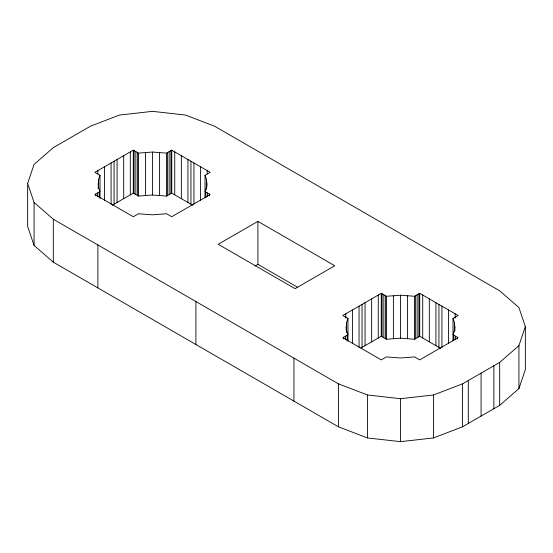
<?xml version="1.0" encoding="UTF-8"?>
<svg xmlns="http://www.w3.org/2000/svg" width="553" height="553" viewBox="0 0 553 553"><rect width="100%" height="100%" fill="white"/><g stroke="black" fill="none" stroke-linecap="round" stroke-linejoin="round"><path stroke-width="0.83" d="M98.157 188.594L98.621 179.345L100.003 175.308L94.86 172.342L133.294 150.153L138.437 153.119L152.51 152.054L166.584 153.119L171.734 150.153L210.168 172.342L205.025 175.308L205.025 197.649M205.025 175.308C207.368 180.437 207.368 186.43 205.025 191.559L210.168 194.532L171.734 216.721L166.584 213.755L152.51 214.82L138.437 213.755L133.294 216.721L94.86 194.532L100.003 191.559L98.621 187.529L98.157 183.437M346.137 330.037L346.593 322.51L347.975 318.48L342.832 315.507L381.266 293.318L386.416 296.284L400.49 295.219L414.563 296.284L419.706 293.318L458.14 315.507L452.997 318.48L452.997 340.814M452.997 318.48C455.34 323.609 455.34 329.602 452.997 334.731L458.14 337.696L419.706 359.885L414.563 356.92L400.49 357.985L386.416 356.92L381.266 359.885L342.832 337.696L347.975 334.731L346.593 330.694L346.137 326.602M27.65 183.437L34.072 164.386L53.323 147.644L90.519 126.167L119.517 115.052L152.51 111.347L185.504 115.052L214.509 126.167L499.677 290.809L518.928 307.551L525.35 326.602L525.35 369.563L518.928 388.614L499.677 405.356L462.481 426.833L433.483 437.948L400.49 441.653L367.496 437.948L338.491 426.833L53.323 262.191L34.072 245.449L27.65 226.398L27.65 183.437L34.072 202.481L34.072 245.449M518.928 388.614L518.928 345.653L525.35 326.602M34.072 202.481L53.323 219.23L338.491 383.872L367.496 394.987L400.49 398.692L433.483 394.987L462.481 383.872L499.677 362.395L518.928 345.653M112.273 205.246L133.294 193.115L138.437 196.08L152.51 195.015L166.584 196.08L171.734 193.115L192.748 205.246M257.905 221.373L218.228 244.281L295.095 288.666L334.772 265.758L257.905 221.373L257.905 264.334L297.459 287.173M254.961 266.034L257.905 264.334M360.853 348.065L381.266 336.279L386.416 339.245L400.49 338.18L414.563 339.245L419.706 336.279L440.727 348.411M499.677 362.395L499.677 405.356M493.864 365.747L493.864 408.708M481.075 373.13L481.075 416.091M468.294 380.512L468.294 423.474M462.481 383.872L462.481 426.833M457.338 337.233L457.338 338.954M455.568 336.21L455.568 339.653M455.14 313.772L455.14 318.072M454.843 326.602L454.843 330.901M454.379 322.51L454.379 331.102M453.799 335.194L453.799 340.344M448.531 309.957L448.531 343.468M441.923 306.148L441.923 347.388M438.923 304.413L438.923 347.374M435.923 302.678L435.923 345.639M433.483 394.987L433.483 437.948M429.315 298.862L429.315 341.823M422.706 295.053L422.706 338.014M419.706 293.318L419.706 336.279M418.904 293.781L418.904 336.742M417.135 294.804L417.135 337.765M415.365 295.82L415.365 338.782M414.563 296.284L414.563 339.245M407.575 295.489L407.575 338.45M400.49 295.219L400.49 338.18M400.49 398.692L400.49 441.653M393.404 295.489L393.404 338.45M386.416 296.284L386.416 339.245M385.607 295.82L385.607 338.782M383.844 294.804L383.844 337.765M382.075 293.781L382.075 336.742M381.266 293.318L381.266 336.279M378.266 295.053L378.266 338.014M371.657 298.862L371.657 341.823M367.496 394.987L367.496 437.948M365.056 302.678L365.056 345.639M362.049 304.413L362.049 347.374M359.049 306.148L359.049 347.388M352.441 309.957L352.441 343.468M347.975 318.48L347.975 340.814M347.173 335.194L347.173 341.208M346.593 322.51L346.593 332.408M345.832 313.772L345.832 318.072M345.404 336.21L345.404 339.653M343.634 337.233L343.634 338.954M338.491 383.872L338.491 426.833M293.933 358.144L293.933 401.105M209.366 194.068L209.366 195.783M207.596 193.045L207.596 196.481M207.168 170.607L207.168 174.043M206.863 183.437L206.863 186.873M206.407 179.345L206.407 189.244M205.827 192.022L205.827 198.043M200.559 166.792L200.559 200.304M195.907 301.551L195.907 344.512M193.951 162.976L193.951 204.223M190.951 161.248L190.951 204.209M187.944 159.513L187.944 202.474M181.343 155.697L181.343 198.658M174.734 151.881L174.734 194.843M171.734 150.153L171.734 193.115M170.925 150.616L170.925 193.578M169.156 151.633L169.156 194.594M167.393 152.656L167.393 195.617M166.584 153.119L166.584 196.08M159.596 152.324L159.596 195.285M152.51 152.054L152.51 195.015M145.425 152.324L145.425 195.285M138.437 153.119L138.437 196.08M137.635 152.656L137.635 195.617M135.865 151.633L135.865 194.594M134.096 150.616L134.096 193.578M133.294 150.153L133.294 193.115M130.294 151.881L130.294 194.843M123.685 155.697L123.685 198.658M117.077 159.513L117.077 202.474M114.077 161.248L114.077 204.209M111.077 162.976L111.077 204.223M104.469 166.792L104.469 200.304M100.003 175.308L100.003 198.513M99.201 192.022L99.201 197.179M98.621 179.345L98.621 187.937M97.86 170.607L97.86 174.043M97.881 244.951L97.881 287.913M97.432 193.045L97.432 196.481M95.662 194.068L95.662 195.783M53.323 219.23L53.323 262.191"/></g></svg>
